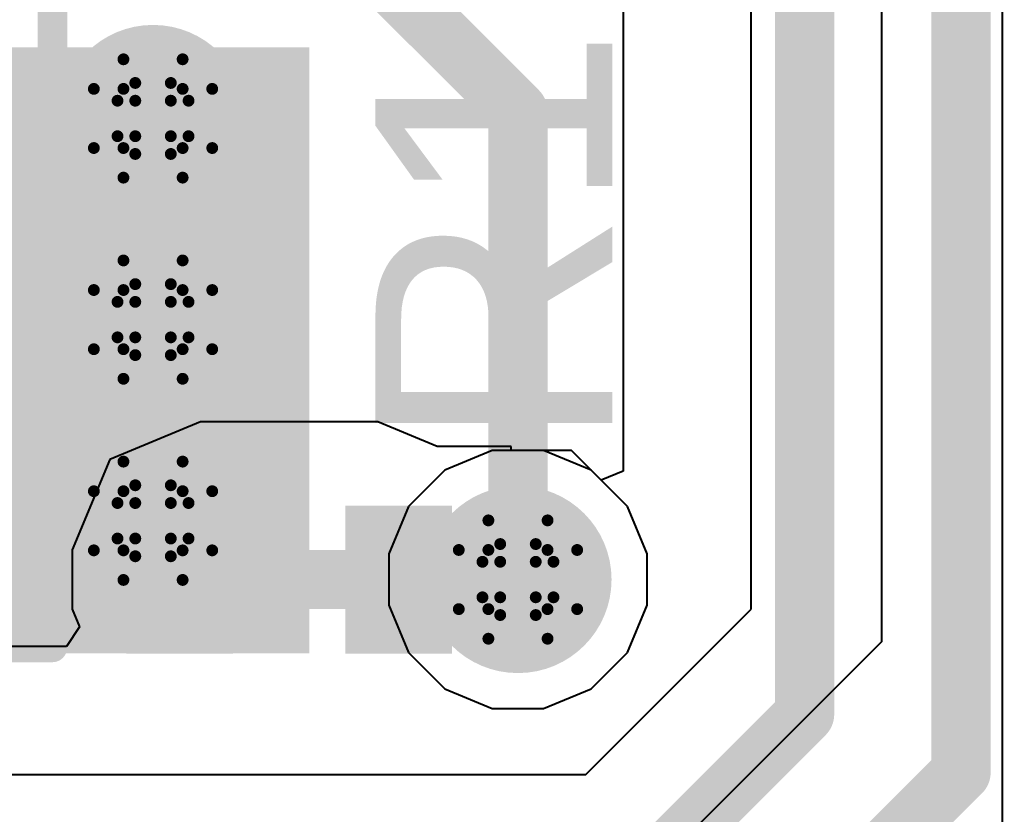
# Model space of a CAD drawing. Header units: inches. Extents: x -4 to 5258, y -4 to 5281.
# Drawn here: x 73.807 to 78.024, y 73.827 to 77.239 of the extents above; entities that cross this region are included whole.
import ezdxf

# ---------------------------------------------------------------- set-up
doc = ezdxf.new("R2010")
doc.units = ezdxf.units.IN
for name, color, linetype in [('Bottom Layer', 5, 'Continuous'), ('Bottom Solder', 6, 'Continuous'), ('Drill Drawing', 1, 'Continuous'), ('Layer 1', 16, 'Continuous'), ('Layer 2', 76, 'Continuous'), ('Top Layer', 1, 'Continuous'), ('Top Overlay', 2, 'Continuous'), ('Top Paste', 8, 'Continuous'), ('Top Solder', 216, 'Continuous'), ('Via Holes', 16, 'Continuous')]:
    doc.layers.add(name, color=color, linetype=linetype)
doc.styles.add('Arial', font='', dxfattribs={"height": 0.2})
doc.styles.get('Arial').set_extended_font_data('Arial')

# ---------------------------------------------------------------- blocks, each defined once
blk = doc.blocks.new('RES_2010_40')
at = {"layer": 'Top Layer'}
for points in [[(-2.8, 1.4), (-1.9, 1.4), (-1.9, -1.4), (-2.8, -1.4)], [(1.9, 1.4), (2.8, 1.4), (2.8, -1.4), (1.9, -1.4)]]:
    blk.add_hatch(color=1, dxfattribs=at).paths.add_polyline_path(points)
at = {"layer": 'Top Paste'}
for points in [[(-2.8, 1.4), (-1.9, 1.4), (-1.9, -1.4), (-2.8, -1.4)], [(1.9, 1.4), (2.8, 1.4), (2.8, -1.4), (1.9, -1.4)]]:
    blk.add_hatch(color=8, dxfattribs=at).paths.add_polyline_path(points)
at = {"layer": 'Top Solder'}
for points in [[(-2.9016, 1.5016), (-1.7984, 1.5016), (-1.7984, -1.5016), (-2.9016, -1.5016)], [(1.7984, 1.5016), (2.9016, 1.5016), (2.9016, -1.5016), (1.7984, -1.5016)]]:
    blk.add_hatch(color=216, dxfattribs=at).paths.add_polyline_path(points)
at = {"layer": 'Top Overlay'}
for points in [[(-2.921, 1.524, 0.127, 0.127, 0), (2.921, 1.524, 0.127, 0.127, 0)], [(-2.921, 1.524, 0.127, 0.127, 0), (-2.921, -1.524, 0.127, 0.127, 0)], [(2.921, 1.524, 0.127, 0.127, 0), (2.921, -1.524, 0.127, 0.127, 0)], [(-2.921, -1.524, 0.127, 0.127, 0), (2.921, -1.524, 0.127, 0.127, 0)]]:
    blk.add_lwpolyline(points, format="xyseb", dxfattribs=at)
for points in [[(-2.9527, 1.524, 0.0635, 0.0635, 1), (-2.8893, 1.524, 0.0635, 0.0635, 1)], [(-2.9527, 1.524, 0.0635, 0.0635, 1), (-2.8893, 1.524, 0.0635, 0.0635, 1)], [(2.8893, 1.524, 0.0635, 0.0635, 1), (2.9527, 1.524, 0.0635, 0.0635, 1)], [(2.8893, 1.524, 0.0635, 0.0635, 1), (2.9527, 1.524, 0.0635, 0.0635, 1)], [(-2.9527, -1.524, 0.0635, 0.0635, 1), (-2.8893, -1.524, 0.0635, 0.0635, 1)], [(-2.9527, -1.524, 0.0635, 0.0635, 1), (-2.8893, -1.524, 0.0635, 0.0635, 1)], [(2.8893, -1.524, 0.0635, 0.0635, 1), (2.9527, -1.524, 0.0635, 0.0635, 1)], [(2.8893, -1.524, 0.0635, 0.0635, 1), (2.9527, -1.524, 0.0635, 0.0635, 1)]]:
    blk.add_lwpolyline(points, format="xyseb", close=True, dxfattribs=at)
blk = doc.blocks.new('N___T___P___171')
at = {"layer": 'Top Layer'}
for points in [[(-0.6985, -0.3175), (-0.6985, 0.3175), (-0.2413, 0.3175), (-0.2413, -0.3175)], [(0.2413, -0.3175), (0.2413, 0.3175), (0.6985, 0.3175), (0.6985, -0.3175)], [(-0.3812, -0.127), (0.3808, -0.127), (0.3808, 0.127), (-0.3812, 0.127)]]:
    blk.add_hatch(color=1, dxfattribs=at).paths.add_polyline_path(points)
at = {"layer": 'Top Paste'}
for points in [[(-0.6985, -0.3175), (-0.6985, 0.3175), (-0.2413, 0.3175), (-0.2413, -0.3175)], [(0.2413, -0.3175), (0.2413, 0.3175), (0.6985, 0.3175), (0.6985, -0.3175)]]:
    blk.add_hatch(color=8, dxfattribs=at).paths.add_polyline_path(points)

msp = doc.modelspace()

# ---------------------------------------------------------------- hatches: boundary and pattern name
at = {"layer": 'Bottom Layer'}
h = msp.add_hatch(color=5, dxfattribs=at)
edge = h.paths.add_edge_path()
edge.add_arc((74.3793, 76.8143), 0.3, 0, 360)
h = msp.add_hatch(color=5, dxfattribs=at)
edge = h.paths.add_edge_path()
edge.add_arc((74.3793, 75.9507), 0.3, 0, 360)
h = msp.add_hatch(color=5, dxfattribs=at)
edge = h.paths.add_edge_path()
edge.add_arc((74.3793, 75.0871), 0.3, 0, 360)
h = msp.add_hatch(color=5, dxfattribs=at)
edge = h.paths.add_edge_path()
edge.add_arc((75.9453, 74.8348), 0.3, 0, 360)
at = {"layer": 'Bottom Solder'}
h = msp.add_hatch(color=6, dxfattribs=at)
edge = h.paths.add_edge_path()
edge.add_arc((74.3793, 76.8143), 0.4016, 0, 360)
h = msp.add_hatch(color=6, dxfattribs=at)
edge = h.paths.add_edge_path()
edge.add_arc((74.3793, 75.9507), 0.4016, 0, 360)
h = msp.add_hatch(color=6, dxfattribs=at)
edge = h.paths.add_edge_path()
edge.add_arc((74.3793, 75.0871), 0.4016, 0, 360)
h = msp.add_hatch(color=6, dxfattribs=at)
edge = h.paths.add_edge_path()
edge.add_arc((75.9453, 74.8348), 0.4016, 0, 360)
at = {"layer": 'Layer 1'}
h = msp.add_hatch(color=16, dxfattribs=at)
edge = h.paths.add_edge_path()
edge.add_arc((74.3793, 76.8143), 0.3, 0, 360)
h = msp.add_hatch(color=16, dxfattribs=at)
edge = h.paths.add_edge_path()
edge.add_arc((74.3793, 75.9507), 0.3, 0, 360)
h = msp.add_hatch(color=16, dxfattribs=at)
edge = h.paths.add_edge_path()
edge.add_arc((74.3793, 75.0871), 0.3, 0, 360)
h = msp.add_hatch(color=16, dxfattribs=at)
edge = h.paths.add_edge_path()
edge.add_arc((75.9453, 74.8348), 0.3, 0, 360)
at = {"layer": 'Layer 2'}
h = msp.add_hatch(color=76, dxfattribs=at)
edge = h.paths.add_edge_path()
edge.add_arc((74.3793, 76.8143), 0.3, 0, 360)
h = msp.add_hatch(color=76, dxfattribs=at)
edge = h.paths.add_edge_path()
edge.add_arc((74.3793, 75.9507), 0.3, 0, 360)
h = msp.add_hatch(color=76, dxfattribs=at)
edge = h.paths.add_edge_path()
edge.add_arc((74.3793, 75.0871), 0.3, 0, 360)
h = msp.add_hatch(color=76, dxfattribs=at)
edge = h.paths.add_edge_path()
edge.add_arc((75.9453, 74.8348), 0.3, 0, 360)
at = {"layer": 'Top Layer'}
msp.add_hatch(color=1, dxfattribs=at).paths.add_polyline_path([(75.0495, 77.1203), (69.8095, 77.1203), (69.8095, 74.5174), (75.0495, 74.5174)])
h = msp.add_hatch(color=1, dxfattribs=at)
edge = h.paths.add_edge_path()
edge.add_arc((74.3793, 76.8143), 0.3, 0, 360)
h = msp.add_hatch(color=1, dxfattribs=at)
edge = h.paths.add_edge_path()
edge.add_arc((74.3793, 75.9507), 0.3, 0, 360)
h = msp.add_hatch(color=1, dxfattribs=at)
edge = h.paths.add_edge_path()
edge.add_arc((74.3793, 75.0871), 0.3, 0, 360)
h = msp.add_hatch(color=1, dxfattribs=at)
edge = h.paths.add_edge_path()
edge.add_arc((75.9453, 74.8348), 0.3, 0, 360)
at = {"layer": 'Top Solder'}
h = msp.add_hatch(color=216, dxfattribs=at)
edge = h.paths.add_edge_path()
edge.add_arc((74.3793, 76.8143), 0.4016, 0, 360)
h = msp.add_hatch(color=216, dxfattribs=at)
edge = h.paths.add_edge_path()
edge.add_arc((74.3793, 75.9507), 0.4016, 0, 360)
h = msp.add_hatch(color=216, dxfattribs=at)
edge = h.paths.add_edge_path()
edge.add_arc((74.3793, 75.0871), 0.4016, 0, 360)
h = msp.add_hatch(color=216, dxfattribs=at)
edge = h.paths.add_edge_path()
edge.add_arc((75.9453, 74.8348), 0.4016, 0, 360)
at = {"layer": 'Via Holes'}
h = msp.add_hatch(color=7, dxfattribs=at)
edge = h.paths.add_edge_path()
edge.add_arc((74.3793, 76.8143), 0.15, 0, 360)
h = msp.add_hatch(color=7, dxfattribs=at)
edge = h.paths.add_edge_path()
edge.add_arc((74.3793, 75.9507), 0.15, 0, 360)
h = msp.add_hatch(color=7, dxfattribs=at)
edge = h.paths.add_edge_path()
edge.add_arc((74.3793, 75.0871), 0.15, 0, 360)
h = msp.add_hatch(color=7, dxfattribs=at)
edge = h.paths.add_edge_path()
edge.add_arc((75.9453, 74.8348), 0.15, 0, 360)

# ---------------------------------------------------------------- linework, layer by layer
at = {"layer": 'Bottom Layer'}
for p, q in [((75.8351, 75.3888), (75.6315, 75.3045)), ((76.0555, 75.3888), (75.8351, 75.3888)), ((76.2591, 75.3045), (76.0555, 75.3888)), ((75.6315, 75.3045), (75.4756, 75.1487)), ((76.4149, 75.1487), (76.2591, 75.3045)), ((75.4756, 75.1487), (75.3913, 74.945)), ((76.4993, 74.945), (76.4149, 75.1487)), ((75.3913, 74.945), (75.3913, 74.7247)), ((76.4993, 74.7247), (76.4993, 74.945)), ((75.3913, 74.7247), (75.4756, 74.521)), ((76.4149, 74.521), (76.4993, 74.7247)), ((75.4756, 74.521), (75.6315, 74.3652)), ((76.2591, 74.3652), (76.4149, 74.521)), ((75.6315, 74.3652), (75.8351, 74.2808)), ((76.0555, 74.2808), (76.2591, 74.3652)), ((75.8351, 74.2808), (76.0555, 74.2808))]:
    msp.add_line(p, q, dxfattribs=at)
at = {"layer": 'Drill Drawing'}
for points in [[(74.2523, 76.9413, 0.0508, 0.0508, 0), (74.2523, 77.0683, 0.0508, 0.0508, 0)], [(74.2523, 77.0683, 0.0508, 0.0508, 0), (74.5063, 77.0683, 0.0508, 0.0508, 0)], [(74.5063, 76.9413, 0.0508, 0.0508, 0), (74.5063, 77.0683, 0.0508, 0.0508, 0)], [(74.1253, 76.6873, 0.0508, 0.0508, 0), (74.1253, 76.9413, 0.0508, 0.0508, 0)], [(74.1253, 76.9413, 0.0508, 0.0508, 0), (74.2523, 76.9413, 0.0508, 0.0508, 0)], [(74.3031, 76.8905, 0.0508, 0.0508, 0), (74.3031, 76.9667, 0.0508, 0.0508, 0)], [(74.3031, 76.9667, 0.0508, 0.0508, 0), (74.4555, 76.9667, 0.0508, 0.0508, 0)], [(74.4555, 76.8905, 0.0508, 0.0508, 0), (74.4555, 76.9667, 0.0508, 0.0508, 0)], [(74.5063, 76.9413, 0.0508, 0.0508, 0), (74.6333, 76.9413, 0.0508, 0.0508, 0)], [(74.6333, 76.6873, 0.0508, 0.0508, 0), (74.6333, 76.9413, 0.0508, 0.0508, 0)], [(74.2269, 76.7381, 0.0508, 0.0508, 0), (74.2269, 76.8905, 0.0508, 0.0508, 0)], [(74.2269, 76.8905, 0.0508, 0.0508, 0), (74.3031, 76.8905, 0.0508, 0.0508, 0)], [(74.4555, 76.8905, 0.0508, 0.0508, 0), (74.5317, 76.8905, 0.0508, 0.0508, 0)], [(74.5317, 76.7381, 0.0508, 0.0508, 0), (74.5317, 76.8905, 0.0508, 0.0508, 0)], [(74.2269, 76.7381, 0.0508, 0.0508, 0), (74.3031, 76.7381, 0.0508, 0.0508, 0)], [(74.3031, 76.6619, 0.0508, 0.0508, 0), (74.3031, 76.7381, 0.0508, 0.0508, 0)], [(74.4555, 76.7381, 0.0508, 0.0508, 0), (74.5317, 76.7381, 0.0508, 0.0508, 0)], [(74.4555, 76.6619, 0.0508, 0.0508, 0), (74.4555, 76.7381, 0.0508, 0.0508, 0)], [(74.1253, 76.6873, 0.0508, 0.0508, 0), (74.2523, 76.6873, 0.0508, 0.0508, 0)], [(74.2523, 76.5603, 0.0508, 0.0508, 0), (74.2523, 76.6873, 0.0508, 0.0508, 0)], [(74.5063, 76.6873, 0.0508, 0.0508, 0), (74.6333, 76.6873, 0.0508, 0.0508, 0)], [(74.5063, 76.5603, 0.0508, 0.0508, 0), (74.5063, 76.6873, 0.0508, 0.0508, 0)], [(74.3031, 76.6619, 0.0508, 0.0508, 0), (74.4555, 76.6619, 0.0508, 0.0508, 0)], [(74.2523, 76.5603, 0.0508, 0.0508, 0), (74.5063, 76.5603, 0.0508, 0.0508, 0)], [(74.2523, 76.0777, 0.0508, 0.0508, 0), (74.2523, 76.2047, 0.0508, 0.0508, 0)], [(74.2523, 76.2047, 0.0508, 0.0508, 0), (74.5063, 76.2047, 0.0508, 0.0508, 0)], [(74.5063, 76.0777, 0.0508, 0.0508, 0), (74.5063, 76.2047, 0.0508, 0.0508, 0)], [(74.3031, 76.0269, 0.0508, 0.0508, 0), (74.3031, 76.1031, 0.0508, 0.0508, 0)], [(74.3031, 76.1031, 0.0508, 0.0508, 0), (74.4555, 76.1031, 0.0508, 0.0508, 0)], [(74.4555, 76.0269, 0.0508, 0.0508, 0), (74.4555, 76.1031, 0.0508, 0.0508, 0)], [(74.1253, 75.8237, 0.0508, 0.0508, 0), (74.1253, 76.0777, 0.0508, 0.0508, 0)], [(74.1253, 76.0777, 0.0508, 0.0508, 0), (74.2523, 76.0777, 0.0508, 0.0508, 0)], [(74.5063, 76.0777, 0.0508, 0.0508, 0), (74.6333, 76.0777, 0.0508, 0.0508, 0)], [(74.6333, 75.8237, 0.0508, 0.0508, 0), (74.6333, 76.0777, 0.0508, 0.0508, 0)], [(74.2269, 75.8745, 0.0508, 0.0508, 0), (74.2269, 76.0269, 0.0508, 0.0508, 0)], [(74.2269, 76.0269, 0.0508, 0.0508, 0), (74.3031, 76.0269, 0.0508, 0.0508, 0)], [(74.4555, 76.0269, 0.0508, 0.0508, 0), (74.5317, 76.0269, 0.0508, 0.0508, 0)], [(74.5317, 75.8745, 0.0508, 0.0508, 0), (74.5317, 76.0269, 0.0508, 0.0508, 0)], [(74.2269, 75.8745, 0.0508, 0.0508, 0), (74.3031, 75.8745, 0.0508, 0.0508, 0)], [(74.3031, 75.7983, 0.0508, 0.0508, 0), (74.3031, 75.8745, 0.0508, 0.0508, 0)], [(74.4555, 75.8745, 0.0508, 0.0508, 0), (74.5317, 75.8745, 0.0508, 0.0508, 0)], [(74.4555, 75.7983, 0.0508, 0.0508, 0), (74.4555, 75.8745, 0.0508, 0.0508, 0)], [(74.1253, 75.8237, 0.0508, 0.0508, 0), (74.2523, 75.8237, 0.0508, 0.0508, 0)], [(74.2523, 75.6967, 0.0508, 0.0508, 0), (74.2523, 75.8237, 0.0508, 0.0508, 0)], [(74.3031, 75.7983, 0.0508, 0.0508, 0), (74.4555, 75.7983, 0.0508, 0.0508, 0)], [(74.5063, 75.8237, 0.0508, 0.0508, 0), (74.6333, 75.8237, 0.0508, 0.0508, 0)], [(74.5063, 75.6967, 0.0508, 0.0508, 0), (74.5063, 75.8237, 0.0508, 0.0508, 0)], [(74.2523, 75.6967, 0.0508, 0.0508, 0), (74.5063, 75.6967, 0.0508, 0.0508, 0)], [(74.2523, 75.2141, 0.0508, 0.0508, 0), (74.2523, 75.3411, 0.0508, 0.0508, 0)], [(74.2523, 75.3411, 0.0508, 0.0508, 0), (74.5063, 75.3411, 0.0508, 0.0508, 0)], [(74.5063, 75.2141, 0.0508, 0.0508, 0), (74.5063, 75.3411, 0.0508, 0.0508, 0)], [(74.1253, 74.9601, 0.0508, 0.0508, 0), (74.1253, 75.2141, 0.0508, 0.0508, 0)], [(74.1253, 75.2141, 0.0508, 0.0508, 0), (74.2523, 75.2141, 0.0508, 0.0508, 0)], [(74.3031, 75.1633, 0.0508, 0.0508, 0), (74.3031, 75.2395, 0.0508, 0.0508, 0)], [(74.3031, 75.2395, 0.0508, 0.0508, 0), (74.4555, 75.2395, 0.0508, 0.0508, 0)], [(74.4555, 75.1633, 0.0508, 0.0508, 0), (74.4555, 75.2395, 0.0508, 0.0508, 0)], [(74.5063, 75.2141, 0.0508, 0.0508, 0), (74.6333, 75.2141, 0.0508, 0.0508, 0)], [(74.6333, 74.9601, 0.0508, 0.0508, 0), (74.6333, 75.2141, 0.0508, 0.0508, 0)], [(74.2269, 75.0109, 0.0508, 0.0508, 0), (74.2269, 75.1633, 0.0508, 0.0508, 0)], [(74.2269, 75.1633, 0.0508, 0.0508, 0), (74.3031, 75.1633, 0.0508, 0.0508, 0)], [(74.4555, 75.1633, 0.0508, 0.0508, 0), (74.5317, 75.1633, 0.0508, 0.0508, 0)], [(74.5317, 75.0109, 0.0508, 0.0508, 0), (74.5317, 75.1633, 0.0508, 0.0508, 0)], [(75.8183, 74.9618, 0.0508, 0.0508, 0), (75.8183, 75.0888, 0.0508, 0.0508, 0)], [(75.8183, 75.0888, 0.0508, 0.0508, 0), (76.0723, 75.0888, 0.0508, 0.0508, 0)], [(76.0723, 74.9618, 0.0508, 0.0508, 0), (76.0723, 75.0888, 0.0508, 0.0508, 0)], [(74.2269, 75.0109, 0.0508, 0.0508, 0), (74.3031, 75.0109, 0.0508, 0.0508, 0)], [(74.3031, 74.9347, 0.0508, 0.0508, 0), (74.3031, 75.0109, 0.0508, 0.0508, 0)], [(74.4555, 75.0109, 0.0508, 0.0508, 0), (74.5317, 75.0109, 0.0508, 0.0508, 0)], [(74.4555, 74.9347, 0.0508, 0.0508, 0), (74.4555, 75.0109, 0.0508, 0.0508, 0)], [(74.1253, 74.9601, 0.0508, 0.0508, 0), (74.2523, 74.9601, 0.0508, 0.0508, 0)], [(74.2523, 74.8331, 0.0508, 0.0508, 0), (74.2523, 74.9601, 0.0508, 0.0508, 0)], [(74.5063, 74.9601, 0.0508, 0.0508, 0), (74.6333, 74.9601, 0.0508, 0.0508, 0)], [(74.5063, 74.8331, 0.0508, 0.0508, 0), (74.5063, 74.9601, 0.0508, 0.0508, 0)], [(75.6913, 74.7078, 0.0508, 0.0508, 0), (75.6913, 74.9618, 0.0508, 0.0508, 0)], [(75.6913, 74.9618, 0.0508, 0.0508, 0), (75.8183, 74.9618, 0.0508, 0.0508, 0)], [(75.8691, 74.911, 0.0508, 0.0508, 0), (75.8691, 74.9872, 0.0508, 0.0508, 0)], [(75.8691, 74.9872, 0.0508, 0.0508, 0), (76.0215, 74.9872, 0.0508, 0.0508, 0)], [(76.0215, 74.911, 0.0508, 0.0508, 0), (76.0215, 74.9872, 0.0508, 0.0508, 0)], [(76.0723, 74.9618, 0.0508, 0.0508, 0), (76.1993, 74.9618, 0.0508, 0.0508, 0)], [(76.1993, 74.7078, 0.0508, 0.0508, 0), (76.1993, 74.9618, 0.0508, 0.0508, 0)], [(74.3031, 74.9347, 0.0508, 0.0508, 0), (74.4555, 74.9347, 0.0508, 0.0508, 0)], [(75.7929, 74.7586, 0.0508, 0.0508, 0), (75.7929, 74.911, 0.0508, 0.0508, 0)], [(75.7929, 74.911, 0.0508, 0.0508, 0), (75.8691, 74.911, 0.0508, 0.0508, 0)], [(76.0215, 74.911, 0.0508, 0.0508, 0), (76.0977, 74.911, 0.0508, 0.0508, 0)], [(76.0977, 74.7586, 0.0508, 0.0508, 0), (76.0977, 74.911, 0.0508, 0.0508, 0)], [(74.2523, 74.8331, 0.0508, 0.0508, 0), (74.5063, 74.8331, 0.0508, 0.0508, 0)], [(75.7929, 74.7586, 0.0508, 0.0508, 0), (75.8691, 74.7586, 0.0508, 0.0508, 0)], [(75.8691, 74.6824, 0.0508, 0.0508, 0), (75.8691, 74.7586, 0.0508, 0.0508, 0)], [(76.0215, 74.7586, 0.0508, 0.0508, 0), (76.0977, 74.7586, 0.0508, 0.0508, 0)], [(76.0215, 74.6824, 0.0508, 0.0508, 0), (76.0215, 74.7586, 0.0508, 0.0508, 0)], [(75.6913, 74.7078, 0.0508, 0.0508, 0), (75.8183, 74.7078, 0.0508, 0.0508, 0)], [(75.8183, 74.5808, 0.0508, 0.0508, 0), (75.8183, 74.7078, 0.0508, 0.0508, 0)], [(76.0723, 74.7078, 0.0508, 0.0508, 0), (76.1993, 74.7078, 0.0508, 0.0508, 0)], [(76.0723, 74.5808, 0.0508, 0.0508, 0), (76.0723, 74.7078, 0.0508, 0.0508, 0)], [(75.8691, 74.6824, 0.0508, 0.0508, 0), (76.0215, 74.6824, 0.0508, 0.0508, 0)], [(75.8183, 74.5808, 0.0508, 0.0508, 0), (76.0723, 74.5808, 0.0508, 0.0508, 0)]]:
    msp.add_lwpolyline(points, format="xyseb", dxfattribs=at)
for points in [[(74.2396, 77.0683, 0.0254, 0.0254, 1), (74.265, 77.0683, 0.0254, 0.0254, 1)], [(74.2396, 77.0683, 0.0254, 0.0254, 1), (74.265, 77.0683, 0.0254, 0.0254, 1)], [(74.4936, 77.0683, 0.0254, 0.0254, 1), (74.519, 77.0683, 0.0254, 0.0254, 1)], [(74.4936, 77.0683, 0.0254, 0.0254, 1), (74.519, 77.0683, 0.0254, 0.0254, 1)], [(74.1126, 76.9413, 0.0254, 0.0254, 1), (74.138, 76.9413, 0.0254, 0.0254, 1)], [(74.1126, 76.9413, 0.0254, 0.0254, 1), (74.138, 76.9413, 0.0254, 0.0254, 1)], [(74.2396, 76.9413, 0.0254, 0.0254, 1), (74.265, 76.9413, 0.0254, 0.0254, 1)], [(74.2396, 76.9413, 0.0254, 0.0254, 1), (74.265, 76.9413, 0.0254, 0.0254, 1)], [(74.2904, 76.9667, 0.0254, 0.0254, 1), (74.3158, 76.9667, 0.0254, 0.0254, 1)], [(74.2904, 76.9667, 0.0254, 0.0254, 1), (74.3158, 76.9667, 0.0254, 0.0254, 1)], [(74.4428, 76.9667, 0.0254, 0.0254, 1), (74.4682, 76.9667, 0.0254, 0.0254, 1)], [(74.4428, 76.9667, 0.0254, 0.0254, 1), (74.4682, 76.9667, 0.0254, 0.0254, 1)], [(74.4936, 76.9413, 0.0254, 0.0254, 1), (74.519, 76.9413, 0.0254, 0.0254, 1)], [(74.4936, 76.9413, 0.0254, 0.0254, 1), (74.519, 76.9413, 0.0254, 0.0254, 1)], [(74.6206, 76.9413, 0.0254, 0.0254, 1), (74.646, 76.9413, 0.0254, 0.0254, 1)], [(74.6206, 76.9413, 0.0254, 0.0254, 1), (74.646, 76.9413, 0.0254, 0.0254, 1)], [(74.2142, 76.8905, 0.0254, 0.0254, 1), (74.2396, 76.8905, 0.0254, 0.0254, 1)], [(74.2142, 76.8905, 0.0254, 0.0254, 1), (74.2396, 76.8905, 0.0254, 0.0254, 1)], [(74.2904, 76.8905, 0.0254, 0.0254, 1), (74.3158, 76.8905, 0.0254, 0.0254, 1)], [(74.2904, 76.8905, 0.0254, 0.0254, 1), (74.3158, 76.8905, 0.0254, 0.0254, 1)], [(74.4428, 76.8905, 0.0254, 0.0254, 1), (74.4682, 76.8905, 0.0254, 0.0254, 1)], [(74.4428, 76.8905, 0.0254, 0.0254, 1), (74.4682, 76.8905, 0.0254, 0.0254, 1)], [(74.519, 76.8905, 0.0254, 0.0254, 1), (74.5444, 76.8905, 0.0254, 0.0254, 1)], [(74.519, 76.8905, 0.0254, 0.0254, 1), (74.5444, 76.8905, 0.0254, 0.0254, 1)], [(74.2142, 76.7381, 0.0254, 0.0254, 1), (74.2396, 76.7381, 0.0254, 0.0254, 1)], [(74.2142, 76.7381, 0.0254, 0.0254, 1), (74.2396, 76.7381, 0.0254, 0.0254, 1)], [(74.2904, 76.7381, 0.0254, 0.0254, 1), (74.3158, 76.7381, 0.0254, 0.0254, 1)], [(74.2904, 76.7381, 0.0254, 0.0254, 1), (74.3158, 76.7381, 0.0254, 0.0254, 1)], [(74.4428, 76.7381, 0.0254, 0.0254, 1), (74.4682, 76.7381, 0.0254, 0.0254, 1)], [(74.4428, 76.7381, 0.0254, 0.0254, 1), (74.4682, 76.7381, 0.0254, 0.0254, 1)], [(74.519, 76.7381, 0.0254, 0.0254, 1), (74.5444, 76.7381, 0.0254, 0.0254, 1)], [(74.519, 76.7381, 0.0254, 0.0254, 1), (74.5444, 76.7381, 0.0254, 0.0254, 1)], [(74.1126, 76.6873, 0.0254, 0.0254, 1), (74.138, 76.6873, 0.0254, 0.0254, 1)], [(74.1126, 76.6873, 0.0254, 0.0254, 1), (74.138, 76.6873, 0.0254, 0.0254, 1)], [(74.2396, 76.6873, 0.0254, 0.0254, 1), (74.265, 76.6873, 0.0254, 0.0254, 1)], [(74.2396, 76.6873, 0.0254, 0.0254, 1), (74.265, 76.6873, 0.0254, 0.0254, 1)], [(74.4936, 76.6873, 0.0254, 0.0254, 1), (74.519, 76.6873, 0.0254, 0.0254, 1)], [(74.4936, 76.6873, 0.0254, 0.0254, 1), (74.519, 76.6873, 0.0254, 0.0254, 1)], [(74.6206, 76.6873, 0.0254, 0.0254, 1), (74.646, 76.6873, 0.0254, 0.0254, 1)], [(74.6206, 76.6873, 0.0254, 0.0254, 1), (74.646, 76.6873, 0.0254, 0.0254, 1)], [(74.2904, 76.6619, 0.0254, 0.0254, 1), (74.3158, 76.6619, 0.0254, 0.0254, 1)], [(74.2904, 76.6619, 0.0254, 0.0254, 1), (74.3158, 76.6619, 0.0254, 0.0254, 1)], [(74.4428, 76.6619, 0.0254, 0.0254, 1), (74.4682, 76.6619, 0.0254, 0.0254, 1)], [(74.4428, 76.6619, 0.0254, 0.0254, 1), (74.4682, 76.6619, 0.0254, 0.0254, 1)], [(74.2396, 76.5603, 0.0254, 0.0254, 1), (74.265, 76.5603, 0.0254, 0.0254, 1)], [(74.2396, 76.5603, 0.0254, 0.0254, 1), (74.265, 76.5603, 0.0254, 0.0254, 1)], [(74.4936, 76.5603, 0.0254, 0.0254, 1), (74.519, 76.5603, 0.0254, 0.0254, 1)], [(74.4936, 76.5603, 0.0254, 0.0254, 1), (74.519, 76.5603, 0.0254, 0.0254, 1)], [(74.2396, 76.2047, 0.0254, 0.0254, 1), (74.265, 76.2047, 0.0254, 0.0254, 1)], [(74.2396, 76.2047, 0.0254, 0.0254, 1), (74.265, 76.2047, 0.0254, 0.0254, 1)], [(74.4936, 76.2047, 0.0254, 0.0254, 1), (74.519, 76.2047, 0.0254, 0.0254, 1)], [(74.4936, 76.2047, 0.0254, 0.0254, 1), (74.519, 76.2047, 0.0254, 0.0254, 1)], [(74.2904, 76.1031, 0.0254, 0.0254, 1), (74.3158, 76.1031, 0.0254, 0.0254, 1)], [(74.2904, 76.1031, 0.0254, 0.0254, 1), (74.3158, 76.1031, 0.0254, 0.0254, 1)], [(74.4428, 76.1031, 0.0254, 0.0254, 1), (74.4682, 76.1031, 0.0254, 0.0254, 1)], [(74.4428, 76.1031, 0.0254, 0.0254, 1), (74.4682, 76.1031, 0.0254, 0.0254, 1)], [(74.1126, 76.0777, 0.0254, 0.0254, 1), (74.138, 76.0777, 0.0254, 0.0254, 1)], [(74.1126, 76.0777, 0.0254, 0.0254, 1), (74.138, 76.0777, 0.0254, 0.0254, 1)], [(74.2396, 76.0777, 0.0254, 0.0254, 1), (74.265, 76.0777, 0.0254, 0.0254, 1)], [(74.2396, 76.0777, 0.0254, 0.0254, 1), (74.265, 76.0777, 0.0254, 0.0254, 1)], [(74.4936, 76.0777, 0.0254, 0.0254, 1), (74.519, 76.0777, 0.0254, 0.0254, 1)], [(74.4936, 76.0777, 0.0254, 0.0254, 1), (74.519, 76.0777, 0.0254, 0.0254, 1)], [(74.6206, 76.0777, 0.0254, 0.0254, 1), (74.646, 76.0777, 0.0254, 0.0254, 1)], [(74.6206, 76.0777, 0.0254, 0.0254, 1), (74.646, 76.0777, 0.0254, 0.0254, 1)], [(74.2142, 76.0269, 0.0254, 0.0254, 1), (74.2396, 76.0269, 0.0254, 0.0254, 1)], [(74.2142, 76.0269, 0.0254, 0.0254, 1), (74.2396, 76.0269, 0.0254, 0.0254, 1)], [(74.2904, 76.0269, 0.0254, 0.0254, 1), (74.3158, 76.0269, 0.0254, 0.0254, 1)], [(74.2904, 76.0269, 0.0254, 0.0254, 1), (74.3158, 76.0269, 0.0254, 0.0254, 1)], [(74.4428, 76.0269, 0.0254, 0.0254, 1), (74.4682, 76.0269, 0.0254, 0.0254, 1)], [(74.4428, 76.0269, 0.0254, 0.0254, 1), (74.4682, 76.0269, 0.0254, 0.0254, 1)], [(74.519, 76.0269, 0.0254, 0.0254, 1), (74.5444, 76.0269, 0.0254, 0.0254, 1)], [(74.519, 76.0269, 0.0254, 0.0254, 1), (74.5444, 76.0269, 0.0254, 0.0254, 1)], [(74.2142, 75.8745, 0.0254, 0.0254, 1), (74.2396, 75.8745, 0.0254, 0.0254, 1)], [(74.2142, 75.8745, 0.0254, 0.0254, 1), (74.2396, 75.8745, 0.0254, 0.0254, 1)], [(74.2904, 75.8745, 0.0254, 0.0254, 1), (74.3158, 75.8745, 0.0254, 0.0254, 1)], [(74.2904, 75.8745, 0.0254, 0.0254, 1), (74.3158, 75.8745, 0.0254, 0.0254, 1)], [(74.4428, 75.8745, 0.0254, 0.0254, 1), (74.4682, 75.8745, 0.0254, 0.0254, 1)], [(74.4428, 75.8745, 0.0254, 0.0254, 1), (74.4682, 75.8745, 0.0254, 0.0254, 1)], [(74.519, 75.8745, 0.0254, 0.0254, 1), (74.5444, 75.8745, 0.0254, 0.0254, 1)], [(74.519, 75.8745, 0.0254, 0.0254, 1), (74.5444, 75.8745, 0.0254, 0.0254, 1)], [(74.1126, 75.8237, 0.0254, 0.0254, 1), (74.138, 75.8237, 0.0254, 0.0254, 1)], [(74.1126, 75.8237, 0.0254, 0.0254, 1), (74.138, 75.8237, 0.0254, 0.0254, 1)], [(74.2396, 75.8237, 0.0254, 0.0254, 1), (74.265, 75.8237, 0.0254, 0.0254, 1)], [(74.2396, 75.8237, 0.0254, 0.0254, 1), (74.265, 75.8237, 0.0254, 0.0254, 1)], [(74.2904, 75.7983, 0.0254, 0.0254, 1), (74.3158, 75.7983, 0.0254, 0.0254, 1)], [(74.2904, 75.7983, 0.0254, 0.0254, 1), (74.3158, 75.7983, 0.0254, 0.0254, 1)], [(74.4428, 75.7983, 0.0254, 0.0254, 1), (74.4682, 75.7983, 0.0254, 0.0254, 1)], [(74.4428, 75.7983, 0.0254, 0.0254, 1), (74.4682, 75.7983, 0.0254, 0.0254, 1)], [(74.4936, 75.8237, 0.0254, 0.0254, 1), (74.519, 75.8237, 0.0254, 0.0254, 1)], [(74.4936, 75.8237, 0.0254, 0.0254, 1), (74.519, 75.8237, 0.0254, 0.0254, 1)], [(74.6206, 75.8237, 0.0254, 0.0254, 1), (74.646, 75.8237, 0.0254, 0.0254, 1)], [(74.6206, 75.8237, 0.0254, 0.0254, 1), (74.646, 75.8237, 0.0254, 0.0254, 1)], [(74.2396, 75.6967, 0.0254, 0.0254, 1), (74.265, 75.6967, 0.0254, 0.0254, 1)], [(74.2396, 75.6967, 0.0254, 0.0254, 1), (74.265, 75.6967, 0.0254, 0.0254, 1)], [(74.4936, 75.6967, 0.0254, 0.0254, 1), (74.519, 75.6967, 0.0254, 0.0254, 1)], [(74.4936, 75.6967, 0.0254, 0.0254, 1), (74.519, 75.6967, 0.0254, 0.0254, 1)], [(74.2396, 75.3411, 0.0254, 0.0254, 1), (74.265, 75.3411, 0.0254, 0.0254, 1)], [(74.2396, 75.3411, 0.0254, 0.0254, 1), (74.265, 75.3411, 0.0254, 0.0254, 1)], [(74.4936, 75.3411, 0.0254, 0.0254, 1), (74.519, 75.3411, 0.0254, 0.0254, 1)], [(74.4936, 75.3411, 0.0254, 0.0254, 1), (74.519, 75.3411, 0.0254, 0.0254, 1)], [(74.1126, 75.2141, 0.0254, 0.0254, 1), (74.138, 75.2141, 0.0254, 0.0254, 1)], [(74.1126, 75.2141, 0.0254, 0.0254, 1), (74.138, 75.2141, 0.0254, 0.0254, 1)], [(74.2396, 75.2141, 0.0254, 0.0254, 1), (74.265, 75.2141, 0.0254, 0.0254, 1)], [(74.2396, 75.2141, 0.0254, 0.0254, 1), (74.265, 75.2141, 0.0254, 0.0254, 1)], [(74.2904, 75.2395, 0.0254, 0.0254, 1), (74.3158, 75.2395, 0.0254, 0.0254, 1)], [(74.2904, 75.2395, 0.0254, 0.0254, 1), (74.3158, 75.2395, 0.0254, 0.0254, 1)], [(74.4428, 75.2395, 0.0254, 0.0254, 1), (74.4682, 75.2395, 0.0254, 0.0254, 1)], [(74.4428, 75.2395, 0.0254, 0.0254, 1), (74.4682, 75.2395, 0.0254, 0.0254, 1)], [(74.4936, 75.2141, 0.0254, 0.0254, 1), (74.519, 75.2141, 0.0254, 0.0254, 1)], [(74.4936, 75.2141, 0.0254, 0.0254, 1), (74.519, 75.2141, 0.0254, 0.0254, 1)], [(74.6206, 75.2141, 0.0254, 0.0254, 1), (74.646, 75.2141, 0.0254, 0.0254, 1)], [(74.6206, 75.2141, 0.0254, 0.0254, 1), (74.646, 75.2141, 0.0254, 0.0254, 1)], [(74.2142, 75.1633, 0.0254, 0.0254, 1), (74.2396, 75.1633, 0.0254, 0.0254, 1)], [(74.2142, 75.1633, 0.0254, 0.0254, 1), (74.2396, 75.1633, 0.0254, 0.0254, 1)], [(74.2904, 75.1633, 0.0254, 0.0254, 1), (74.3158, 75.1633, 0.0254, 0.0254, 1)], [(74.2904, 75.1633, 0.0254, 0.0254, 1), (74.3158, 75.1633, 0.0254, 0.0254, 1)], [(74.4428, 75.1633, 0.0254, 0.0254, 1), (74.4682, 75.1633, 0.0254, 0.0254, 1)], [(74.4428, 75.1633, 0.0254, 0.0254, 1), (74.4682, 75.1633, 0.0254, 0.0254, 1)], [(74.519, 75.1633, 0.0254, 0.0254, 1), (74.5444, 75.1633, 0.0254, 0.0254, 1)], [(74.519, 75.1633, 0.0254, 0.0254, 1), (74.5444, 75.1633, 0.0254, 0.0254, 1)], [(75.8056, 75.0888, 0.0254, 0.0254, 1), (75.831, 75.0888, 0.0254, 0.0254, 1)], [(75.8056, 75.0888, 0.0254, 0.0254, 1), (75.831, 75.0888, 0.0254, 0.0254, 1)], [(76.0596, 75.0888, 0.0254, 0.0254, 1), (76.085, 75.0888, 0.0254, 0.0254, 1)], [(76.0596, 75.0888, 0.0254, 0.0254, 1), (76.085, 75.0888, 0.0254, 0.0254, 1)], [(74.2142, 75.0109, 0.0254, 0.0254, 1), (74.2396, 75.0109, 0.0254, 0.0254, 1)], [(74.2142, 75.0109, 0.0254, 0.0254, 1), (74.2396, 75.0109, 0.0254, 0.0254, 1)], [(74.2904, 75.0109, 0.0254, 0.0254, 1), (74.3158, 75.0109, 0.0254, 0.0254, 1)], [(74.2904, 75.0109, 0.0254, 0.0254, 1), (74.3158, 75.0109, 0.0254, 0.0254, 1)], [(74.4428, 75.0109, 0.0254, 0.0254, 1), (74.4682, 75.0109, 0.0254, 0.0254, 1)], [(74.4428, 75.0109, 0.0254, 0.0254, 1), (74.4682, 75.0109, 0.0254, 0.0254, 1)], [(74.519, 75.0109, 0.0254, 0.0254, 1), (74.5444, 75.0109, 0.0254, 0.0254, 1)], [(74.519, 75.0109, 0.0254, 0.0254, 1), (74.5444, 75.0109, 0.0254, 0.0254, 1)], [(74.1126, 74.9601, 0.0254, 0.0254, 1), (74.138, 74.9601, 0.0254, 0.0254, 1)], [(74.1126, 74.9601, 0.0254, 0.0254, 1), (74.138, 74.9601, 0.0254, 0.0254, 1)], [(74.2396, 74.9601, 0.0254, 0.0254, 1), (74.265, 74.9601, 0.0254, 0.0254, 1)], [(74.2396, 74.9601, 0.0254, 0.0254, 1), (74.265, 74.9601, 0.0254, 0.0254, 1)], [(74.4936, 74.9601, 0.0254, 0.0254, 1), (74.519, 74.9601, 0.0254, 0.0254, 1)], [(74.4936, 74.9601, 0.0254, 0.0254, 1), (74.519, 74.9601, 0.0254, 0.0254, 1)], [(74.6206, 74.9601, 0.0254, 0.0254, 1), (74.646, 74.9601, 0.0254, 0.0254, 1)], [(74.6206, 74.9601, 0.0254, 0.0254, 1), (74.646, 74.9601, 0.0254, 0.0254, 1)], [(75.6786, 74.9618, 0.0254, 0.0254, 1), (75.704, 74.9618, 0.0254, 0.0254, 1)], [(75.6786, 74.9618, 0.0254, 0.0254, 1), (75.704, 74.9618, 0.0254, 0.0254, 1)], [(75.8056, 74.9618, 0.0254, 0.0254, 1), (75.831, 74.9618, 0.0254, 0.0254, 1)], [(75.8056, 74.9618, 0.0254, 0.0254, 1), (75.831, 74.9618, 0.0254, 0.0254, 1)], [(75.8564, 74.9872, 0.0254, 0.0254, 1), (75.8818, 74.9872, 0.0254, 0.0254, 1)], [(75.8564, 74.9872, 0.0254, 0.0254, 1), (75.8818, 74.9872, 0.0254, 0.0254, 1)], [(76.0088, 74.9872, 0.0254, 0.0254, 1), (76.0342, 74.9872, 0.0254, 0.0254, 1)], [(76.0088, 74.9872, 0.0254, 0.0254, 1), (76.0342, 74.9872, 0.0254, 0.0254, 1)], [(76.0596, 74.9618, 0.0254, 0.0254, 1), (76.085, 74.9618, 0.0254, 0.0254, 1)], [(76.0596, 74.9618, 0.0254, 0.0254, 1), (76.085, 74.9618, 0.0254, 0.0254, 1)], [(76.1866, 74.9618, 0.0254, 0.0254, 1), (76.212, 74.9618, 0.0254, 0.0254, 1)], [(76.1866, 74.9618, 0.0254, 0.0254, 1), (76.212, 74.9618, 0.0254, 0.0254, 1)], [(74.2904, 74.9347, 0.0254, 0.0254, 1), (74.3158, 74.9347, 0.0254, 0.0254, 1)], [(74.2904, 74.9347, 0.0254, 0.0254, 1), (74.3158, 74.9347, 0.0254, 0.0254, 1)], [(74.4428, 74.9347, 0.0254, 0.0254, 1), (74.4682, 74.9347, 0.0254, 0.0254, 1)], [(74.4428, 74.9347, 0.0254, 0.0254, 1), (74.4682, 74.9347, 0.0254, 0.0254, 1)], [(75.7802, 74.911, 0.0254, 0.0254, 1), (75.8056, 74.911, 0.0254, 0.0254, 1)], [(75.7802, 74.911, 0.0254, 0.0254, 1), (75.8056, 74.911, 0.0254, 0.0254, 1)], [(75.8564, 74.911, 0.0254, 0.0254, 1), (75.8818, 74.911, 0.0254, 0.0254, 1)], [(75.8564, 74.911, 0.0254, 0.0254, 1), (75.8818, 74.911, 0.0254, 0.0254, 1)], [(76.0088, 74.911, 0.0254, 0.0254, 1), (76.0342, 74.911, 0.0254, 0.0254, 1)], [(76.0088, 74.911, 0.0254, 0.0254, 1), (76.0342, 74.911, 0.0254, 0.0254, 1)], [(76.085, 74.911, 0.0254, 0.0254, 1), (76.1104, 74.911, 0.0254, 0.0254, 1)], [(76.085, 74.911, 0.0254, 0.0254, 1), (76.1104, 74.911, 0.0254, 0.0254, 1)], [(74.2396, 74.8331, 0.0254, 0.0254, 1), (74.265, 74.8331, 0.0254, 0.0254, 1)], [(74.2396, 74.8331, 0.0254, 0.0254, 1), (74.265, 74.8331, 0.0254, 0.0254, 1)], [(74.4936, 74.8331, 0.0254, 0.0254, 1), (74.519, 74.8331, 0.0254, 0.0254, 1)], [(74.4936, 74.8331, 0.0254, 0.0254, 1), (74.519, 74.8331, 0.0254, 0.0254, 1)], [(75.7802, 74.7586, 0.0254, 0.0254, 1), (75.8056, 74.7586, 0.0254, 0.0254, 1)], [(75.7802, 74.7586, 0.0254, 0.0254, 1), (75.8056, 74.7586, 0.0254, 0.0254, 1)], [(75.8564, 74.7586, 0.0254, 0.0254, 1), (75.8818, 74.7586, 0.0254, 0.0254, 1)], [(75.8564, 74.7586, 0.0254, 0.0254, 1), (75.8818, 74.7586, 0.0254, 0.0254, 1)], [(76.0088, 74.7586, 0.0254, 0.0254, 1), (76.0342, 74.7586, 0.0254, 0.0254, 1)], [(76.0088, 74.7586, 0.0254, 0.0254, 1), (76.0342, 74.7586, 0.0254, 0.0254, 1)], [(76.085, 74.7586, 0.0254, 0.0254, 1), (76.1104, 74.7586, 0.0254, 0.0254, 1)], [(76.085, 74.7586, 0.0254, 0.0254, 1), (76.1104, 74.7586, 0.0254, 0.0254, 1)], [(75.6786, 74.7078, 0.0254, 0.0254, 1), (75.704, 74.7078, 0.0254, 0.0254, 1)], [(75.6786, 74.7078, 0.0254, 0.0254, 1), (75.704, 74.7078, 0.0254, 0.0254, 1)], [(75.8056, 74.7078, 0.0254, 0.0254, 1), (75.831, 74.7078, 0.0254, 0.0254, 1)], [(75.8056, 74.7078, 0.0254, 0.0254, 1), (75.831, 74.7078, 0.0254, 0.0254, 1)], [(76.0596, 74.7078, 0.0254, 0.0254, 1), (76.085, 74.7078, 0.0254, 0.0254, 1)], [(76.0596, 74.7078, 0.0254, 0.0254, 1), (76.085, 74.7078, 0.0254, 0.0254, 1)], [(76.1866, 74.7078, 0.0254, 0.0254, 1), (76.212, 74.7078, 0.0254, 0.0254, 1)], [(76.1866, 74.7078, 0.0254, 0.0254, 1), (76.212, 74.7078, 0.0254, 0.0254, 1)], [(75.8564, 74.6824, 0.0254, 0.0254, 1), (75.8818, 74.6824, 0.0254, 0.0254, 1)], [(75.8564, 74.6824, 0.0254, 0.0254, 1), (75.8818, 74.6824, 0.0254, 0.0254, 1)], [(76.0088, 74.6824, 0.0254, 0.0254, 1), (76.0342, 74.6824, 0.0254, 0.0254, 1)], [(76.0088, 74.6824, 0.0254, 0.0254, 1), (76.0342, 74.6824, 0.0254, 0.0254, 1)], [(75.8056, 74.5808, 0.0254, 0.0254, 1), (75.831, 74.5808, 0.0254, 0.0254, 1)], [(75.8056, 74.5808, 0.0254, 0.0254, 1), (75.831, 74.5808, 0.0254, 0.0254, 1)], [(76.0596, 74.5808, 0.0254, 0.0254, 1), (76.085, 74.5808, 0.0254, 0.0254, 1)], [(76.0596, 74.5808, 0.0254, 0.0254, 1), (76.085, 74.5808, 0.0254, 0.0254, 1)]]:
    msp.add_lwpolyline(points, format="xyseb", close=True, dxfattribs=at)
at = {"layer": 'Layer 1'}
for p, q in [((75.8351, 75.3888), (75.6315, 75.3045)), ((76.0555, 75.3888), (75.8351, 75.3888)), ((76.2591, 75.3045), (76.0555, 75.3888)), ((75.6315, 75.3045), (75.4756, 75.1487)), ((76.4149, 75.1487), (76.2591, 75.3045)), ((75.4756, 75.1487), (75.3913, 74.945)), ((76.4993, 74.945), (76.4149, 75.1487)), ((75.3913, 74.945), (75.3913, 74.7247)), ((76.4993, 74.7247), (76.4993, 74.945)), ((75.3913, 74.7247), (75.4756, 74.521)), ((76.4149, 74.521), (76.4993, 74.7247)), ((75.4756, 74.521), (75.6315, 74.3652)), ((76.2591, 74.3652), (76.4149, 74.521)), ((75.6315, 74.3652), (75.8351, 74.2808)), ((76.0555, 74.2808), (76.2591, 74.3652)), ((75.8351, 74.2808), (76.0555, 74.2808))]:
    msp.add_line(p, q, dxfattribs=at)
at = {"layer": 'Layer 2'}
for points in [[(77.8466, 74.0067, 0.254, 0.254, 0), (77.8466, 81.015, 0.254, 0.254, 0)], [(77.1754, 74.2564, 0.254, 0.254, 0), (77.1754, 80.6114, 0.254, 0.254, 0)], [(75.0984, 77.6929, 0.254, 0.254, 0), (75.9453, 76.8459, 0.254, 0.254, 0)], [(75.9453, 74.8348, 0.254, 0.254, 0), (75.9453, 76.8459, 0.254, 0.254, 0)], [(76.5658, 73.6468, 0.254, 0.254, 0), (77.1754, 74.2564, 0.254, 0.254, 0)], [(76.8414, 73.0014, 0.254, 0.254, 0), (77.8466, 74.0067, 0.254, 0.254, 0)]]:
    msp.add_lwpolyline(points, format="xyseb", dxfattribs=at)
for points in [[(75.8818, 76.8459, 0.127, 0.127, 1), (76.0088, 76.8459, 0.127, 0.127, 1)], [(75.8818, 76.8459, 0.127, 0.127, 1), (76.0088, 76.8459, 0.127, 0.127, 1)], [(75.8818, 74.8348, 0.127, 0.127, 1), (76.0088, 74.8348, 0.127, 0.127, 1)], [(77.1119, 74.2564, 0.127, 0.127, 1), (77.2389, 74.2564, 0.127, 0.127, 1)], [(77.1119, 74.2564, 0.127, 0.127, 1), (77.2389, 74.2564, 0.127, 0.127, 1)], [(77.7831, 74.0067, 0.127, 0.127, 1), (77.9101, 74.0067, 0.127, 0.127, 1)], [(77.7831, 74.0067, 0.127, 0.127, 1), (77.9101, 74.0067, 0.127, 0.127, 1)]]:
    msp.add_lwpolyline(points, format="xyseb", close=True, dxfattribs=at)
at = {"layer": 'Top Layer'}
for p, q in [((78.0238, 71.7516), (78.0238, 86.2109)), ((77.5053, 85.9434), (77.5053, 74.5681)), ((76.9465, 74.7078), (76.9465, 81.4123)), ((76.3967, 80.8625), (76.3966, 75.2997)), ((74.5826, 75.5117), (74.1938, 75.3507)), ((75.3446, 75.5117), (74.5826, 75.5117)), ((75.5989, 75.4063), (75.3446, 75.5117)), ((75.9159, 75.4063), (75.5989, 75.4063)), ((75.9159, 75.3888), (75.9159, 75.4063)), ((76.1748, 75.3888), (75.9159, 75.3888)), ((76.3028, 75.2608), (76.1748, 75.3888)), ((74.1938, 75.3507), (74.0327, 74.9618)), ((76.3966, 75.2997), (76.3028, 75.2608)), ((74.0327, 74.9618), (74.0327, 74.7078)), ((74.0327, 74.7078), (74.0642, 74.6318)), ((76.2361, 73.9975), (76.9465, 74.7078)), ((74.0642, 74.6318), (74.0078, 74.5473)), ((77.5053, 74.5681), (76.5839, 73.6468)), ((74.0078, 74.5473), (69.1716, 74.5473)), ((68.799, 73.9975), (76.2361, 73.9975))]:
    msp.add_line(p, q, dxfattribs=at)
msp.add_lwpolyline([(75.531, 74.8348, 0.508, 0.508, 0), (75.9453, 74.8348, 0.508, 0.508, 0)], format="xyseb", dxfattribs=at)
for points in [[(75.404, 74.8348, 0.254, 0.254, 1), (75.658, 74.8348, 0.254, 0.254, 1)], [(75.8183, 74.8348, 0.254, 0.254, 1), (76.0723, 74.8348, 0.254, 0.254, 1)]]:
    msp.add_lwpolyline(points, format="xyseb", close=True, dxfattribs=at)

# ---------------------------------------------------------------- block references
for name, p, rotation in [('RES_2010_40', (72.4234, 77.4644), 90), ('N___T___P___171', (74.9634, 74.8348), 180)]:
    msp.add_blockref(name, p, dxfattribs=dict(rotation=rotation))

# ---------------------------------------------------------------- texts
at = {"layer": 'Top Overlay', "style": 'Arial'}
msp.add_text('R128', height=1.016, rotation=90, dxfattribs=at).set_placement((76.3497, 75.3907))

doc.saveas('drawing.dxf')
